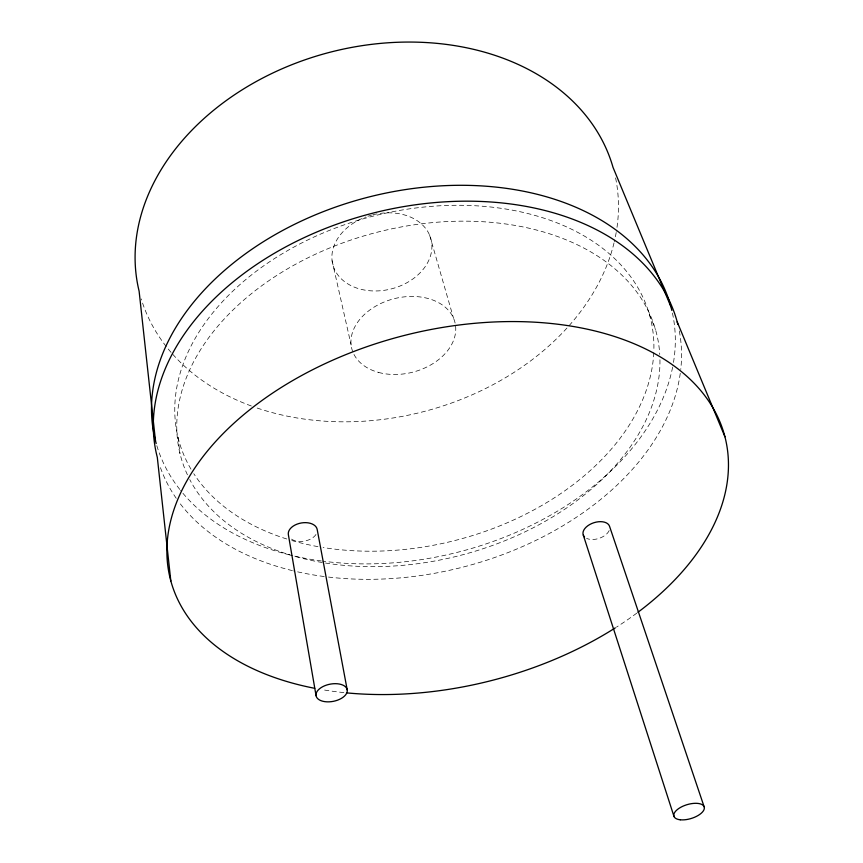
<?xml version="1.0" encoding="UTF-8"?>
<svg xmlns="http://www.w3.org/2000/svg" width="863" height="863" viewBox="0 0 863 863"><rect width="100%" height="100%" fill="white"/><g stroke="black" fill="none" stroke-linecap="round" stroke-linejoin="round"><path stroke-width="0.65" stroke-dasharray="4.32 3.24" d="M649.364 314.315L655.502 329.634M429.634 235.232L453.55 318.253M332.082 260.691L351.112 344.963M177.983 437.174L179.979 453.539M636.818 613.108A286.279 177.972 -14.4 0 1 616.441 627.153M343.895 692.601A286.279 177.972 -14.4 0 1 321.446 689.537M315.977 534.488A14.649 9.202 -10.2 0 1 291.079 538.825M609.17 530.572A13.851 8.242 -17.9 0 1 586.581 538.372M679.289 330.939A268.63 182.622 -14.4 0 1 680.745 369.472M680.26 373.323A268.63 182.622 -14.4 0 1 325.545 576.7M324.229 576.538A268.63 182.622 -14.4 0 1 293.7 570.939M292.384 570.616A268.63 182.622 -14.4 0 1 179.321 502.557M176.235 498.296A268.63 182.622 -14.4 0 1 159.547 464.984M659.947 359.785A245.728 166.829 -14.4 0 1 324.768 562.924M322.212 562.503A245.728 166.829 -14.4 0 1 189.784 479.591M187.433 474.812A245.728 166.829 -14.4 0 1 377.519 232.158A245.728 166.829 -14.4 0 1 659.753 354.466M672.439 313.075A266.289 183.085 -14.4 0 1 672.87 365.934M672.611 367.228A266.289 183.085 -14.4 0 1 322.643 561.133M321.327 560.961A266.289 183.085 -14.4 0 1 291.014 555.243M289.698 554.92A266.289 183.085 -14.4 0 1 180.594 490.443M179.774 489.418A266.289 183.085 -14.4 0 1 156.559 444.769M653.776 352.525A243.593 167.271 -14.4 0 1 323.107 547.509M317.972 546.635A243.593 167.271 -14.4 0 1 291.813 540.518M286.743 538.976A243.593 167.271 -14.4 0 1 193.776 473.679M190.971 469.148A243.593 167.271 -14.4 0 1 373.366 216.074A243.593 167.271 -14.4 0 1 653.83 351.198M615.599 177.929A244.941 185.685 -14.4 0 1 616.419 231.198M616.193 232.503A244.941 185.685 -14.4 0 1 614.327 241.64M614.014 242.935A244.941 185.685 -14.4 0 1 256.376 407.778M251.338 405.988A244.941 185.685 -14.4 0 1 171.92 353.355M171.036 352.352A244.941 185.685 -14.4 0 1 141.241 298.943M372.74 214.822A50.701 38.188 -14.4 0 1 429.817 257.864A50.701 38.188 -14.4 0 1 347.239 283.517A50.701 38.188 -14.4 0 1 365.664 217.023M367.983 216.214A50.701 38.188 -14.4 0 1 371.532 215.146M378.523 372.406A53.226 37.896 -14.4 0 0 455.74 327.897A53.226 37.896 -14.4 0 0 375.793 306.106A53.226 37.896 -14.4 0 0 378.523 372.406"/><path stroke-width="1.29" d="M670.853 306.602L613.043 167.433A244.941 185.685 -14.4 0 0 329.342 52.416A244.941 185.685 -14.4 0 0 139.105 291.133L155.502 440.928M677.196 321.877L724.931 436.764M704.132 806.776L609.483 526.117A13.851 8.242 -17.9 0 0 591.716 523.539A13.851 8.242 -17.9 0 0 584.542 536.98M583.312 535.157L674.025 816.538M347.228 689.969A15.847 8.738 -11 0 0 322.73 686.678A15.847 8.738 -11 0 0 324.941 701.662A15.847 8.738 -11 0 0 347.228 689.969L317.217 529.623A14.649 9.202 -10.2 0 0 301.284 522.978A14.649 9.202 -10.2 0 0 288.361 534.639L316.063 695.697M170.831 580.982L157.303 457.347A268.63 182.622 -14.4 0 1 372.514 213.237A268.63 182.622 -14.4 0 1 677.865 324.445M314.758 688.318A286.279 177.972 -14.4 0 1 216.581 440.486A286.279 177.972 -14.4 0 1 631.835 342.805A286.279 177.972 -14.4 0 1 637.908 612.299M615.319 627.865A286.279 177.972 -14.4 0 1 346.484 692.86M156.192 443.485A266.289 183.085 -14.4 0 1 367.444 197.368A266.289 183.085 -14.4 0 1 671.846 310.475M680.238 819.785A15.836 7.217 -16.9 0 0 704.294 808.685A15.836 7.217 -16.9 0 0 682.644 806.333A15.836 7.217 -16.9 0 0 680.238 819.785"/></g></svg>
